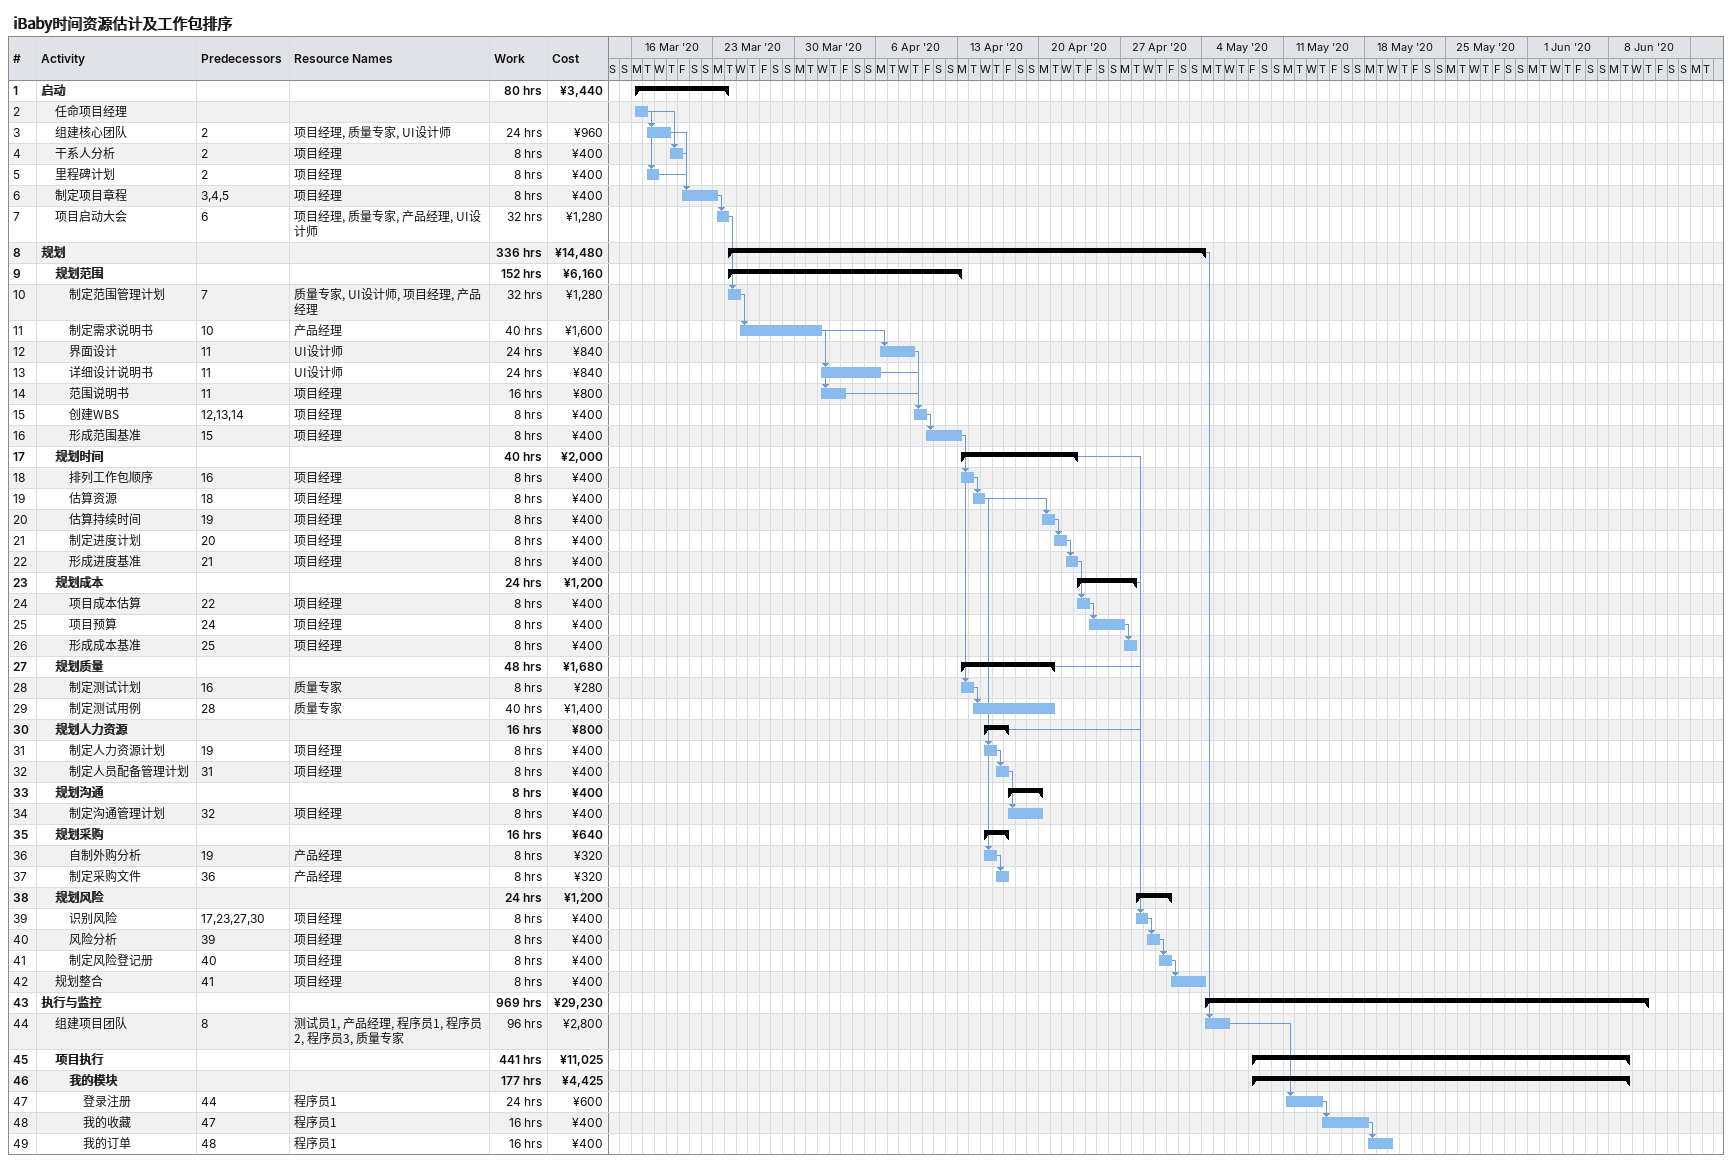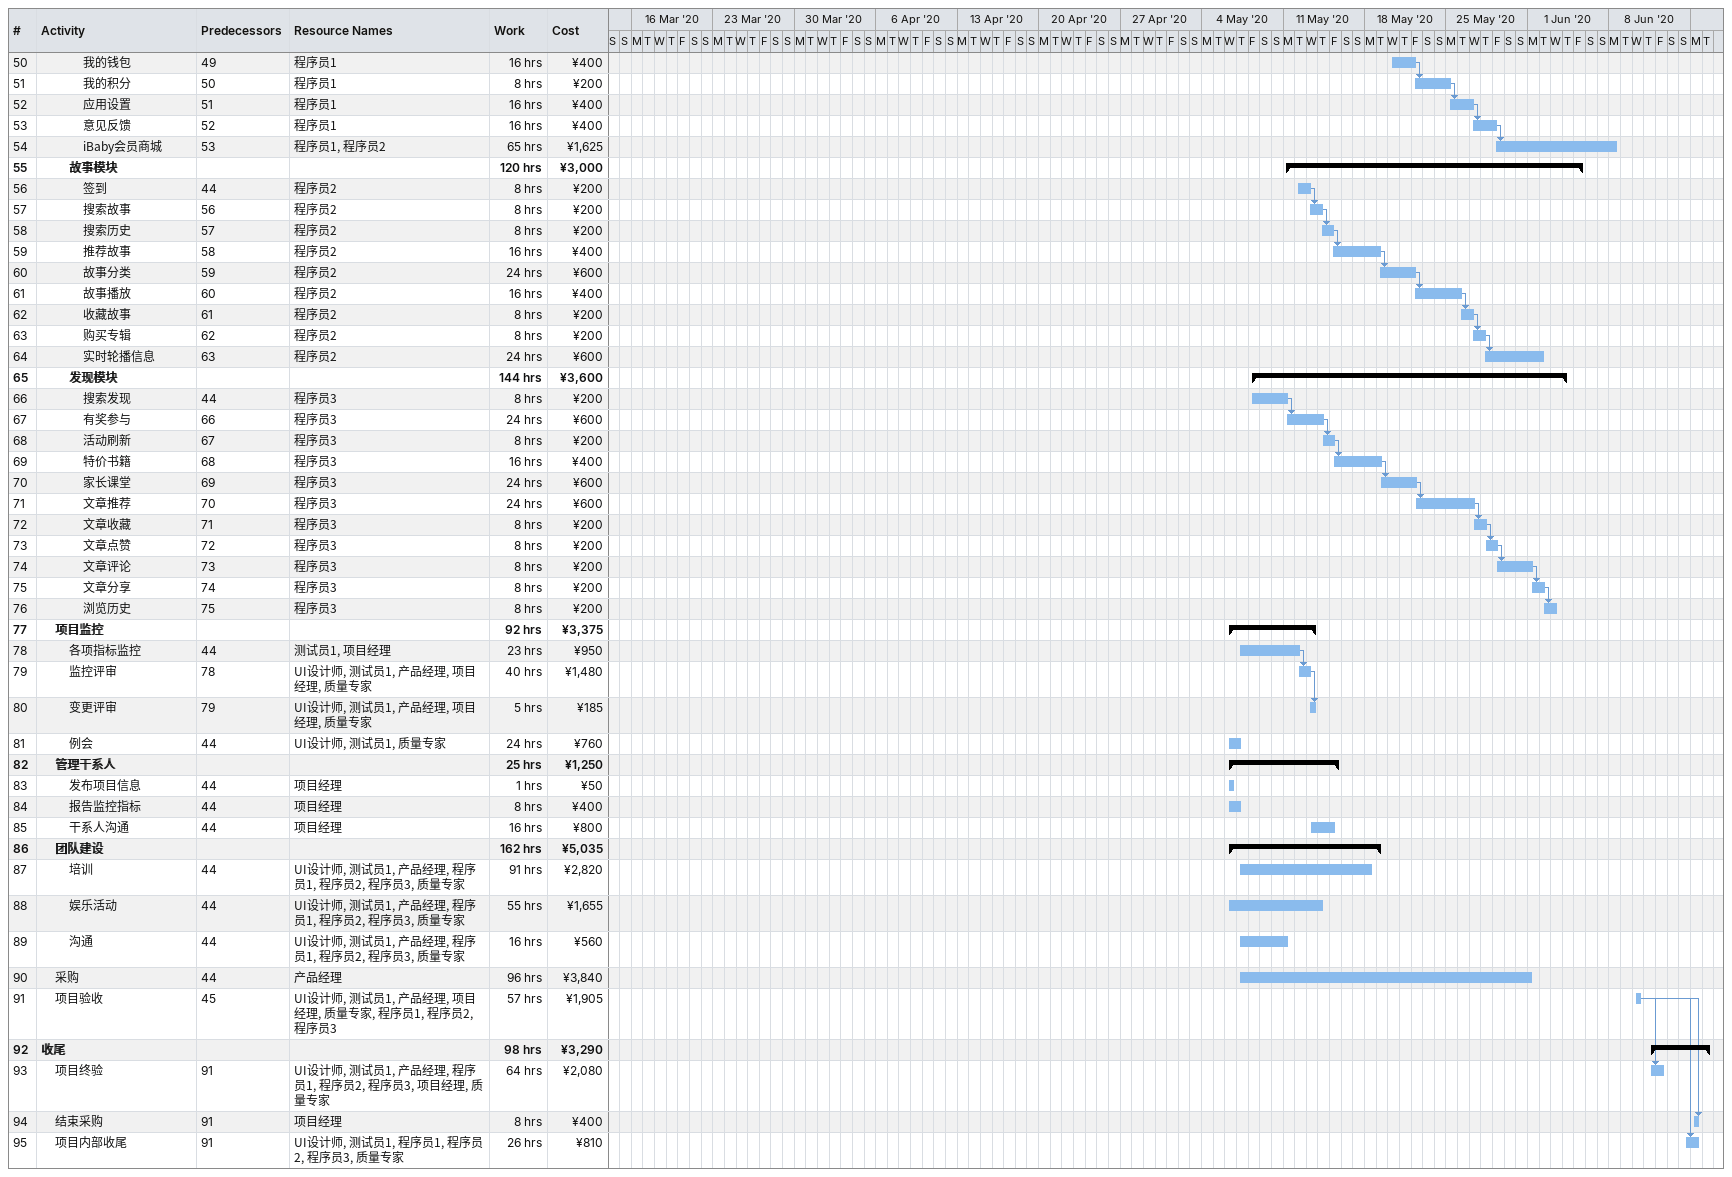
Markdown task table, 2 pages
iBaby时间资源估计及工作包排序

| ID | Level | Task | Start | Finish | Predecessors | Resources | Work (h) | Cost (¥) |
|---|---|---|---|---|---|---|---|---|
| 1 | 1 | **启动** | 2020-03-16 | 2020-03-24 |  |  | 80 | 3440 |
| 2 | 2 | 任命项目经理 | 2020-03-16 | 2020-03-17 |  |  |  |  |
| 3 | 2 | 组建核心团队 | 2020-03-17 | 2020-03-19 | 2 | 项目经理, 质量专家, UI设计师 | 24 | 960 |
| 4 | 2 | 干系人分析 | 2020-03-19 | 2020-03-20 | 2 | 项目经理 | 8 | 400 |
| 5 | 2 | 里程碑计划 | 2020-03-17 | 2020-03-18 | 2 | 项目经理 | 8 | 400 |
| 6 | 2 | 制定项目章程 | 2020-03-20 | 2020-03-23 | 3, 4, 5 | 项目经理 | 8 | 400 |
| 7 | 2 | 项目启动大会 | 2020-03-23 | 2020-03-24 | 6 | 项目经理, 质量专家, 产品经理, UI设计师 | 32 | 1280 |
| 8 | 1 | **规划** | 2020-03-24 | 2020-05-04 |  |  | 336 | 14480 |
| 9 | 2 | **规划范围** | 2020-03-24 | 2020-04-13 |  |  | 152 | 6160 |
| 10 | 3 | 制定范围管理计划 | 2020-03-24 | 2020-03-25 | 7 | 质量专家, UI设计师, 项目经理, 产品经理 | 32 | 1280 |
| 11 | 3 | 制定需求说明书 | 2020-03-25 | 2020-04-01 | 10 | 产品经理 | 40 | 1600 |
| 12 | 3 | 界面设计 | 2020-04-06 | 2020-04-09 | 11 | UI设计师 | 24 | 840 |
| 13 | 3 | 详细设计说明书 | 2020-04-01 | 2020-04-06 | 11 | UI设计师 | 24 | 840 |
| 14 | 3 | 范围说明书 | 2020-04-01 | 2020-04-03 | 11 | 项目经理 | 16 | 800 |
| 15 | 3 | 创建WBS | 2020-04-09 | 2020-04-10 | 12, 13, 14 | 项目经理 | 8 | 400 |
| 16 | 3 | 形成范围基准 | 2020-04-10 | 2020-04-13 | 15 | 项目经理 | 8 | 400 |
| 17 | 2 | **规划时间** | 2020-04-13 | 2020-04-23 |  |  | 40 | 2000 |
| 18 | 3 | 排列工作包顺序 | 2020-04-13 | 2020-04-14 | 16 | 项目经理 | 8 | 400 |
| 19 | 3 | 估算资源 | 2020-04-14 | 2020-04-15 | 18 | 项目经理 | 8 | 400 |
| 20 | 3 | 估算持续时间 | 2020-04-20 | 2020-04-21 | 19 | 项目经理 | 8 | 400 |
| 21 | 3 | 制定进度计划 | 2020-04-21 | 2020-04-22 | 20 | 项目经理 | 8 | 400 |
| 22 | 3 | 形成进度基准 | 2020-04-22 | 2020-04-23 | 21 | 项目经理 | 8 | 400 |
| 23 | 2 | **规划成本** | 2020-04-23 | 2020-04-28 |  |  | 24 | 1200 |
| 24 | 3 | 项目成本估算 | 2020-04-23 | 2020-04-24 | 22 | 项目经理 | 8 | 400 |
| 25 | 3 | 项目预算 | 2020-04-24 | 2020-04-27 | 24 | 项目经理 | 8 | 400 |
| 26 | 3 | 形成成本基准 | 2020-04-27 | 2020-04-28 | 25 | 项目经理 | 8 | 400 |
| 27 | 2 | **规划质量** | 2020-04-13 | 2020-04-21 |  |  | 48 | 1680 |
| 28 | 3 | 制定测试计划 | 2020-04-13 | 2020-04-14 | 16 | 质量专家 | 8 | 280 |
| 29 | 3 | 制定测试用例 | 2020-04-14 | 2020-04-21 | 28 | 质量专家 | 40 | 1400 |
| 30 | 2 | **规划人力资源** | 2020-04-15 | 2020-04-17 |  |  | 16 | 800 |
| 31 | 3 | 制定人力资源计划 | 2020-04-15 | 2020-04-16 | 19 | 项目经理 | 8 | 400 |
| 32 | 3 | 制定人员配备管理计划 | 2020-04-16 | 2020-04-17 | 31 | 项目经理 | 8 | 400 |
| 33 | 2 | **规划沟通** | 2020-04-17 | 2020-04-20 |  |  | 8 | 400 |
| 34 | 3 | 制定沟通管理计划 | 2020-04-17 | 2020-04-20 | 32 | 项目经理 | 8 | 400 |
| 35 | 2 | **规划采购** | 2020-04-15 | 2020-04-17 |  |  | 16 | 640 |
| 36 | 3 | 自制外购分析 | 2020-04-15 | 2020-04-16 | 19 | 产品经理 | 8 | 320 |
| 37 | 3 | 制定采购文件 | 2020-04-16 | 2020-04-17 | 36 | 产品经理 | 8 | 320 |
| 38 | 2 | **规划风险** | 2020-04-28 | 2020-05-01 |  |  | 24 | 1200 |
| 39 | 3 | 识别风险 | 2020-04-28 | 2020-04-29 | 17, 23, 27, 30 | 项目经理 | 8 | 400 |
| 40 | 3 | 风险分析 | 2020-04-29 | 2020-04-30 | 39 | 项目经理 | 8 | 400 |
| 41 | 3 | 制定风险登记册 | 2020-04-30 | 2020-05-01 | 40 | 项目经理 | 8 | 400 |
| 42 | 2 | 规划整合 | 2020-05-01 | 2020-05-04 | 41 | 项目经理 | 8 | 400 |
| 43 | 1 | **执行与监控** | 2020-05-04 | 2020-06-11 |  |  | 969 | 29230 |
| 44 | 2 | 组建项目团队 | 2020-05-04 | 2020-05-06 | 8 | 测试员1, 产品经理, 程序员1, 程序员2, 程序员3, 质量专家 | 96 | 2800 |
| 45 | 2 | **项目执行** | 2020-05-08 | 2020-06-09 |  |  | 441 | 11025 |
| 46 | 3 | **我的模块** | 2020-05-08 | 2020-06-09 |  |  | 177 | 4425 |
| 47 | 4 | 登录注册 | 2020-05-11 | 2020-05-14 | 44 | 程序员1 | 24 | 600 |
| 48 | 4 | 我的收藏 | 2020-05-14 | 2020-05-18 | 47 | 程序员1 | 16 | 400 |
| 49 | 4 | 我的订单 | 2020-05-18 | 2020-05-20 | 48 | 程序员1 | 16 | 400 |
| 50 | 4 | 我的钱包 | 2020-05-20 | 2020-05-22 | 49 | 程序员1 | 16 | 400 |
| 51 | 4 | 我的积分 | 2020-05-22 | 2020-05-25 | 50 | 程序员1 | 8 | 200 |
| 52 | 4 | 应用设置 | 2020-05-25 | 2020-05-27 | 51 | 程序员1 | 16 | 400 |
| 53 | 4 | 意见反馈 | 2020-05-27 | 2020-05-29 | 52 | 程序员1 | 16 | 400 |
| 54 | 4 | iBaby会员商城 | 2020-05-29 | 2020-06-08 | 53 | 程序员1, 程序员2 | 65 | 1625 |
| 55 | 3 | **故事模块** | 2020-05-11 | 2020-06-05 |  |  | 120 | 3000 |
| 56 | 4 | 签到 | 2020-05-12 | 2020-05-13 | 44 | 程序员2 | 8 | 200 |
| 57 | 4 | 搜索故事 | 2020-05-13 | 2020-05-14 | 56 | 程序员2 | 8 | 200 |
| 58 | 4 | 搜索历史 | 2020-05-14 | 2020-05-15 | 57 | 程序员2 | 8 | 200 |
| 59 | 4 | 推荐故事 | 2020-05-15 | 2020-05-19 | 58 | 程序员2 | 16 | 400 |
| 60 | 4 | 故事分类 | 2020-05-19 | 2020-05-22 | 59 | 程序员2 | 24 | 600 |
| 61 | 4 | 故事播放 | 2020-05-22 | 2020-05-26 | 60 | 程序员2 | 16 | 400 |
| 62 | 4 | 收藏故事 | 2020-05-26 | 2020-05-27 | 61 | 程序员2 | 8 | 200 |
| 63 | 4 | 购买专辑 | 2020-05-27 | 2020-05-28 | 62 | 程序员2 | 8 | 200 |
| 64 | 4 | 实时轮播信息 | 2020-05-28 | 2020-06-02 | 63 | 程序员2 | 24 | 600 |
| 65 | 3 | **发现模块** | 2020-05-08 | 2020-06-04 |  |  | 144 | 3600 |
| 66 | 4 | 搜索发现 | 2020-05-08 | 2020-05-11 | 44 | 程序员3 | 8 | 200 |
| 67 | 4 | 有奖参与 | 2020-05-11 | 2020-05-14 | 66 | 程序员3 | 24 | 600 |
| 68 | 4 | 活动刷新 | 2020-05-14 | 2020-05-15 | 67 | 程序员3 | 8 | 200 |
| 69 | 4 | 特价书籍 | 2020-05-15 | 2020-05-19 | 68 | 程序员3 | 16 | 400 |
| 70 | 4 | 家长课堂 | 2020-05-19 | 2020-05-22 | 69 | 程序员3 | 24 | 600 |
| 71 | 4 | 文章推荐 | 2020-05-22 | 2020-05-27 | 70 | 程序员3 | 24 | 600 |
| 72 | 4 | 文章收藏 | 2020-05-27 | 2020-05-28 | 71 | 程序员3 | 8 | 200 |
| 73 | 4 | 文章点赞 | 2020-05-28 | 2020-05-29 | 72 | 程序员3 | 8 | 200 |
| 74 | 4 | 文章评论 | 2020-05-29 | 2020-06-01 | 73 | 程序员3 | 8 | 200 |
| 75 | 4 | 文章分享 | 2020-06-01 | 2020-06-02 | 74 | 程序员3 | 8 | 200 |
| 76 | 4 | 浏览历史 | 2020-06-02 | 2020-06-03 | 75 | 程序员3 | 8 | 200 |
| 77 | 2 | **项目监控** | 2020-05-06 | 2020-05-13 |  |  | 92 | 3375 |
| 78 | 3 | 各项指标监控 | 2020-05-07 | 2020-05-12 | 44 | 测试员1, 项目经理 | 23 | 950 |
| 79 | 3 | 监控评审 | 2020-05-12 | 2020-05-13 | 78 | UI设计师, 测试员1, 产品经理, 项目经理, 质量专家 | 40 | 1480 |
| 80 | 3 | 变更评审 | 2020-05-13 | 2020-05-13 | 79 | UI设计师, 测试员1, 产品经理, 项目经理, 质量专家 | 5 | 185 |
| 81 | 3 | 例会 | 2020-05-06 | 2020-05-07 | 44 | UI设计师, 测试员1, 质量专家 | 24 | 760 |
| 82 | 2 | **管理干系人** | 2020-05-06 | 2020-05-15 |  |  | 25 | 1250 |
| 83 | 3 | 发布项目信息 | 2020-05-06 | 2020-05-06 | 44 | 项目经理 | 1 | 50 |
| 84 | 3 | 报告监控指标 | 2020-05-06 | 2020-05-07 | 44 | 项目经理 | 8 | 400 |
| 85 | 3 | 干系人沟通 | 2020-05-13 | 2020-05-15 | 44 | 项目经理 | 16 | 800 |
| 86 | 2 | **团队建设** | 2020-05-06 | 2020-05-19 |  |  | 162 | 5035 |
| 87 | 3 | 培训 | 2020-05-07 | 2020-05-18 | 44 | UI设计师, 测试员1, 产品经理, 程序员1, 程序员2, 程序员3, 质量专家 | 91 | 2820 |
| 88 | 3 | 娱乐活动 | 2020-05-06 | 2020-05-14 | 44 | UI设计师, 测试员1, 产品经理, 程序员1, 程序员2, 程序员3, 质量专家 | 55 | 1655 |
| 89 | 3 | 沟通 | 2020-05-07 | 2020-05-11 | 44 | UI设计师, 测试员1, 产品经理, 程序员1, 程序员2, 程序员3, 质量专家 | 16 | 560 |
| 90 | 2 | 采购 | 2020-05-07 | 2020-06-01 | 44 | 产品经理 | 96 | 3840 |
| 91 | 2 | 项目验收 | 2020-06-10 | 2020-06-10 | 45 | UI设计师, 测试员1, 产品经理, 项目经理, 质量专家, 程序员1, 程序员2, 程序员3 | 57 | 1905 |
| 92 | 1 | **收尾** | 2020-06-11 | 2020-06-16 |  |  | 98 | 3290 |
| 93 | 2 | 项目终验 | 2020-06-11 | 2020-06-12 | 91 | UI设计师, 测试员1, 产品经理, 程序员1, 程序员2, 程序员3, 项目经理, 质量专家 | 64 | 2080 |
| 94 | 2 | 结束采购 | 2020-06-15 | 2020-06-15 | 91 | 项目经理 | 8 | 400 |
| 95 | 2 | 项目内部收尾 | 2020-06-14 | 2020-06-15 | 91 | UI设计师, 测试员1, 程序员1, 程序员2, 程序员3, 质量专家 | 26 | 810 |
